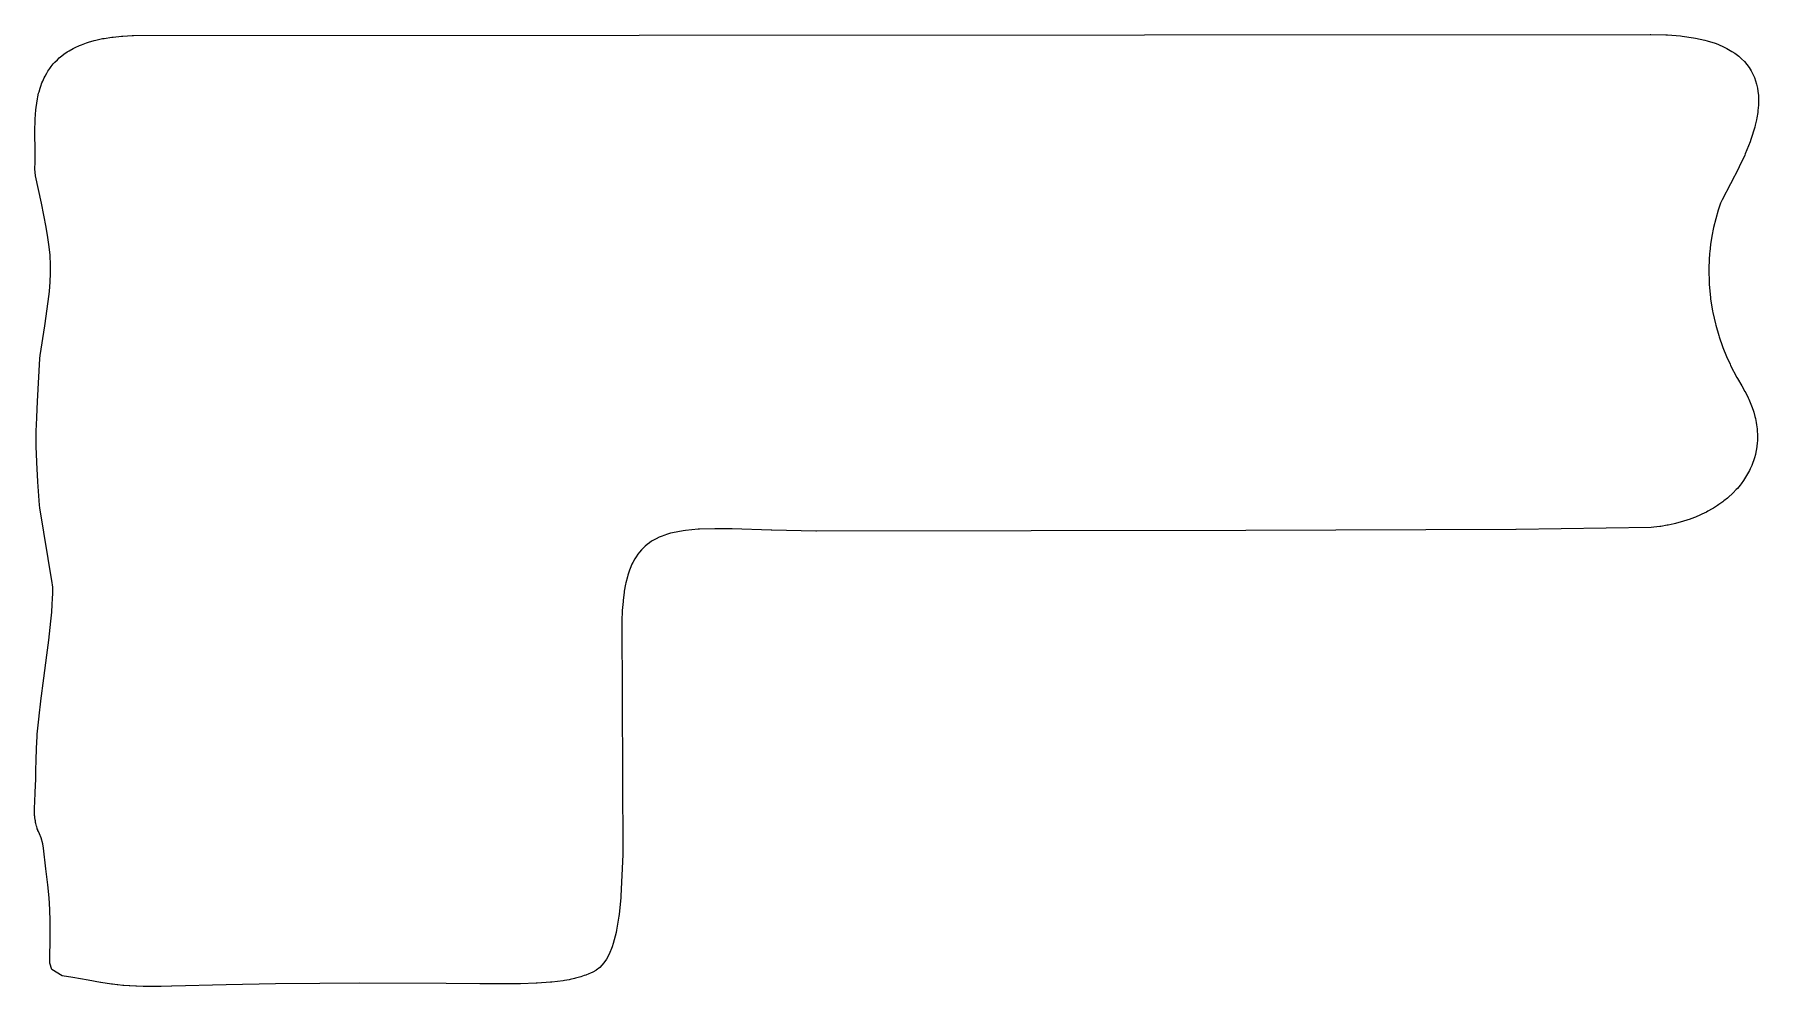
# Model space of a CAD drawing. Header units: millimetres. Extents: x 73.6 to 173.5, y -158 to -94.8.
# Drawn here: x 161.301 to 163.514, y -137.594 to -136.373 of the extents above; entities that cross this region are included whole.
import ezdxf

# ---------------------------------------------------------------- set-up
doc = ezdxf.new("R2010")
doc.units = ezdxf.units.MM
doc.layers.add('F.Mask', color=201, linetype='CONTINUOUS', true_color=0xd864ff)

msp = doc.modelspace()

# ---------------------------------------------------------------- linework, layer by layer
at = {"layer": 'F.Mask', "linetype": 'CONTINUOUS'}
for p, q in [((161.402148, -136.375812), (161.412944, -136.374741)), ((161.412944, -136.374741), (161.414659, -136.374612)), ((161.414659, -136.374612), (161.426438, -136.374009)), ((161.426438, -136.374009), (161.428234, -136.373962)), ((161.428234, -136.373962), (163.374932, -136.372557)), ((163.374932, -136.372557), (163.375702, -136.372564)), ((163.375702, -136.372564), (163.395007, -136.372964)), ((163.395007, -136.372964), (163.396994, -136.373061)), ((163.396994, -136.373061), (163.413614, -136.374347)), ((163.413614, -136.374347), (163.415905, -136.374601)), ((163.415905, -136.374601), (163.430288, -136.376678)), ((161.338945, -136.397837), (161.343038, -136.395017)), ((161.343038, -136.395017), (161.345671, -136.393372)), ((161.345671, -136.393372), (161.350528, -136.390629)), ((161.350528, -136.390629), (161.353124, -136.389304)), ((161.353124, -136.389304), (161.358764, -136.386719)), ((161.358764, -136.386719), (161.361306, -136.385672)), ((161.361306, -136.385672), (161.36784, -136.383276)), ((161.36784, -136.383276), (161.370233, -136.382496)), ((161.370233, -136.382496), (161.377783, -136.380335)), ((161.377783, -136.380335), (161.380024, -136.379773)), ((161.380024, -136.379773), (161.388558, -136.377923)), ((161.388558, -136.377923), (161.390637, -136.377538)), ((161.390637, -136.377538), (161.400301, -136.376046)), ((161.400301, -136.376046), (161.402148, -136.375812)), ((163.430288, -136.376678), (163.432892, -136.377156)), ((163.432892, -136.377156), (163.445137, -136.379881)), ((163.445137, -136.379881), (163.448133, -136.380689)), ((163.448133, -136.380689), (163.458271, -136.383911)), ((163.458271, -136.383911), (163.461589, -136.385155)), ((163.461589, -136.385155), (163.469782, -136.388709)), ((163.469782, -136.388709), (163.473391, -136.39053)), ((163.473391, -136.39053), (163.479785, -136.394232)), ((163.479785, -136.394232), (163.483539, -136.396742)), ((163.483539, -136.396742), (163.488419, -136.400482)), ((161.318378, -136.419584), (161.320668, -136.416207)), ((161.320668, -136.416207), (161.32261, -136.413612)), ((161.32261, -136.413612), (161.325243, -136.410409)), ((161.325243, -136.410409), (161.327392, -136.408028)), ((161.327392, -136.408028), (161.330415, -136.40497)), ((161.330415, -136.40497), (161.332879, -136.402705)), ((161.332879, -136.402705), (161.336363, -136.399797)), ((161.336363, -136.399797), (161.338945, -136.397837)), ((163.488419, -136.400482), (163.492061, -136.403697)), ((163.492061, -136.403697), (163.495723, -136.407412)), ((163.495723, -136.407412), (163.499015, -136.411278)), ((163.499015, -136.411278), (163.50176, -136.415023)), ((163.50176, -136.415023), (163.504473, -136.419356)), ((163.504473, -136.419356), (163.506559, -136.423303)), ((161.306946, -136.445975), (161.308311, -136.441322)), ((161.308311, -136.441322), (161.309062, -136.439054)), ((161.309062, -136.439054), (161.310658, -136.434735)), ((161.310658, -136.434735), (161.311637, -136.432358)), ((161.311637, -136.432358), (161.313457, -136.42837)), ((161.313457, -136.42837), (161.314715, -136.425883)), ((161.314715, -136.425883), (161.316766, -136.4222)), ((161.316766, -136.4222), (161.318378, -136.419584)), ((163.506559, -136.423303), (163.508524, -136.42774)), ((163.508524, -136.42774), (163.510098, -136.432087)), ((163.510098, -136.432087), (163.511352, -136.436399)), ((163.511352, -136.436399), (163.51244, -136.441295)), ((163.51244, -136.441295), (163.51308, -136.445212)), ((161.30314, -136.466487), (161.304847, -136.455231)), ((161.304847, -136.455231), (161.305359, -136.45256)), ((161.305359, -136.45256), (161.306434, -136.447927)), ((161.306434, -136.447927), (161.306946, -136.445975)), ((163.51308, -136.445212), (163.513661, -136.450703)), ((163.513753, -136.463412), (163.513198, -136.47002)), ((163.513661, -136.450703), (163.513855, -136.45426)), ((163.513876, -136.460346), (163.513753, -136.463412)), ((163.513855, -136.45426), (163.513876, -136.460346)), ((161.301582, -136.495594), (161.301865, -136.48291)), ((161.301865, -136.48291), (161.301952, -136.481118)), ((161.301952, -136.481118), (161.302837, -136.46917)), ((161.302837, -136.46917), (161.30314, -136.466487)), ((163.511321, -136.481932), (163.509724, -136.488984)), ((163.511746, -136.479728), (163.511321, -136.481932)), ((163.51288, -136.472627), (163.511746, -136.479728)), ((163.513198, -136.47002), (163.51288, -136.472627)), ((161.301576, -136.49675), (161.301582, -136.495594)), ((161.301896, -136.52359), (161.301576, -136.49675)), ((163.504092, -136.5075), (163.50316, -136.510129)), ((163.50901, -136.491648), (163.504092, -136.5075)), ((163.509724, -136.488984), (163.50901, -136.491648)), ((161.301887, -136.536501), (161.301896, -136.52359)), ((163.496111, -136.527574), (163.489097, -136.542509)), ((163.496912, -136.525729), (163.496111, -136.527574)), ((163.50316, -136.510129), (163.496912, -136.525729)), ((161.301519, -136.544833), (161.301887, -136.536501)), ((161.302281, -136.553769), (161.301519, -136.544833)), ((163.488424, -136.543864), (163.467047, -136.584677)), ((163.489097, -136.542509), (163.488424, -136.543864)), ((161.309968, -136.589129), (161.302281, -136.553769)), ((161.316123, -136.62006), (161.309968, -136.589129)), ((163.465189, -136.589026), (163.462188, -136.597934)), ((163.467047, -136.584677), (163.465189, -136.589026)), ((163.45892, -136.609226), (163.456213, -136.620311)), ((163.462188, -136.597934), (163.45892, -136.609226)), ((161.318335, -136.633174), (161.316123, -136.62006)), ((161.31997, -136.645237), (161.318335, -136.633174)), ((163.45402, -136.631256), (163.452353, -136.641965)), ((163.456213, -136.620311), (163.45402, -136.631256)), ((161.321016, -136.655955), (161.31997, -136.645237)), ((161.321117, -136.657308), (161.321016, -136.655955)), ((161.321617, -136.666927), (161.321117, -136.657308)), ((163.451105, -136.653352), (163.450104, -136.671821)), ((163.451256, -136.651569), (163.451105, -136.653352)), ((163.452353, -136.641965), (163.451256, -136.651569)), ((161.321232, -136.690083), (161.321672, -136.679327)), ((161.321658, -136.668362), (161.321617, -136.666927)), ((161.321697, -136.677975), (161.321658, -136.668362)), ((161.321672, -136.679327), (161.321697, -136.677975)), ((163.450104, -136.671821), (163.450067, -136.674109)), ((163.450067, -136.674109), (163.45045, -136.691405)), ((161.318792, -136.715462), (161.320266, -136.70226)), ((161.320266, -136.70226), (161.321232, -136.690083)), ((163.45045, -136.691405), (163.450575, -136.693563)), ((163.450575, -136.693563), (163.452128, -136.710004)), ((161.314347, -136.746611), (161.318792, -136.715462)), ((163.452128, -136.710004), (163.452385, -136.712005)), ((163.452385, -136.712005), (163.454914, -136.727541)), ((163.454914, -136.727541), (163.455272, -136.729377)), ((161.308246, -136.784608), (161.314347, -136.746611)), ((163.455272, -136.729377), (163.458585, -136.743933)), ((163.458585, -136.743933), (163.459015, -136.745601)), ((163.459015, -136.745601), (163.462906, -136.75907)), ((163.462906, -136.75907), (163.463384, -136.760577)), ((163.463384, -136.760577), (163.467659, -136.7729)), ((163.467659, -136.7729), (163.46816, -136.774241)), ((161.304917, -136.843553), (161.30785, -136.788327)), ((161.30785, -136.788327), (161.308246, -136.784608)), ((163.46816, -136.774241), (163.472822, -136.785858)), ((163.472822, -136.785858), (163.477384, -136.795919)), ((163.477384, -136.795919), (163.478087, -136.797364)), ((163.478087, -136.797364), (163.486067, -136.812719)), ((163.486067, -136.812719), (163.486883, -136.814189)), ((163.486883, -136.814189), (163.492311, -136.823341)), ((163.492311, -136.823341), (163.492336, -136.823383)), ((163.492336, -136.823383), (163.492336, -136.823384)), ((163.492336, -136.823384), (163.496511, -136.830579)), ((163.496511, -136.830579), (163.49753, -136.832468)), ((163.49753, -136.832468), (163.500676, -136.838757)), ((163.500676, -136.838757), (163.501603, -136.840766)), ((161.303914, -136.86374), (161.304905, -136.843784)), ((161.304905, -136.843784), (161.304917, -136.843553)), ((163.501603, -136.840766), (163.504187, -136.846871)), ((163.504187, -136.846871), (163.504997, -136.848972)), ((163.504997, -136.848972), (163.507056, -136.854879)), ((163.507056, -136.854879), (163.507785, -136.85723)), ((163.507785, -136.85723), (163.509328, -136.86289)), ((161.303336, -136.882915), (161.303351, -136.881897)), ((161.303336, -136.900228), (161.303336, -136.882915)), ((161.303351, -136.881897), (161.303887, -136.864415)), ((161.303887, -136.864415), (161.303914, -136.86374)), ((163.509328, -136.86289), (163.509898, -136.86532)), ((163.509898, -136.86532), (163.510981, -136.87079)), ((163.510981, -136.87079), (163.511397, -136.873401)), ((163.511397, -136.873401), (163.512034, -136.878646)), ((163.512034, -136.878646), (163.512253, -136.881251)), ((163.512253, -136.881251), (163.512491, -136.886381)), ((161.303355, -136.90135), (161.303336, -136.900228)), ((161.303991, -136.920893), (161.303355, -136.90135)), ((163.511274, -136.90417), (163.510408, -136.908842)), ((163.511658, -136.901549), (163.511274, -136.90417)), ((163.512179, -136.896724), (163.511658, -136.901549)), ((163.512366, -136.894007), (163.512179, -136.896724)), ((163.512513, -136.889066), (163.512366, -136.894007)), ((163.512491, -136.886381), (163.512513, -136.889066)), ((161.304031, -136.921768), (161.303991, -136.920893)), ((161.305425, -136.946174), (161.304031, -136.921768)), ((163.505252, -136.925562), (163.503324, -136.929962)), ((163.506217, -136.923112), (163.505252, -136.925562)), ((163.507792, -136.918626), (163.506217, -136.923112)), ((163.508568, -136.916118), (163.507792, -136.918626)), ((163.509793, -136.911559), (163.508568, -136.916118)), ((163.510408, -136.908842), (163.509793, -136.911559)), ((161.305462, -136.946727), (161.305425, -136.946174)), ((161.307643, -136.97687), (161.305462, -136.946727)), ((163.491625, -136.949155), (163.490147, -136.951043)), ((163.494641, -136.945017), (163.491625, -136.949155)), ((163.496012, -136.942989), (163.494641, -136.945017)), ((163.498662, -136.938759), (163.496012, -136.942989)), ((163.499908, -136.936603), (163.498662, -136.938759)), ((163.50219, -136.932306), (163.499908, -136.936603)), ((163.503324, -136.929962), (163.50219, -136.932306)), ((163.467935, -136.972426), (163.463056, -136.975937)), ((163.469543, -136.971198), (163.467935, -136.972426)), ((163.474078, -136.967524), (163.469543, -136.971198)), ((163.475761, -136.966071), (163.474078, -136.967524)), ((163.479857, -136.962304), (163.475761, -136.966071)), ((163.4815, -136.960691), (163.479857, -136.962304)), ((163.485257, -136.956755), (163.4815, -136.960691)), ((163.486737, -136.955103), (163.485257, -136.956755)), ((163.490147, -136.951043), (163.486737, -136.955103)), ((161.308022, -136.980064), (161.307643, -136.97687)), ((161.323982, -137.076376), (161.308022, -136.980064)), ((163.43152, -136.992535), (163.424793, -136.995028)), ((163.433138, -136.991889), (163.43152, -136.992535)), ((163.439508, -136.989156), (163.433138, -136.991889)), ((163.441101, -136.988423), (163.439508, -136.989156)), ((163.447124, -136.985464), (163.441101, -136.988423)), ((163.448826, -136.984569), (163.447124, -136.985464)), ((163.454439, -136.981417), (163.448826, -136.984569)), ((163.456074, -136.98044), (163.454439, -136.981417)), ((163.461374, -136.977075), (163.456074, -136.98044)), ((163.463056, -136.975937), (163.461374, -136.977075)), ((162.105407, -137.016728), (162.103019, -137.017747)), ((162.110065, -137.014975), (162.105407, -137.016728)), ((162.112263, -137.014243), (162.110065, -137.014975)), ((162.117223, -137.012802), (162.112263, -137.014243)), ((162.11999, -137.012138), (162.117223, -137.012802)), ((162.133804, -137.00951), (162.11999, -137.012138)), ((162.136634, -137.00911), (162.133804, -137.00951)), ((162.152804, -137.007606), (162.136634, -137.00911)), ((162.154709, -137.00749), (162.152804, -137.007606)), ((162.174225, -137.006922), (162.154709, -137.00749)), ((162.196665, -137.007147), (162.174225, -137.006922)), ((162.246805, -137.008812), (162.196665, -137.007147)), ((162.247291, -137.008825), (162.246805, -137.008812)), ((162.304082, -137.00995), (162.247291, -137.008825)), ((162.304782, -137.009957), (162.304082, -137.00995)), ((162.855907, -137.009366), (162.304782, -137.009957)), ((162.855913, -137.009366), (162.855907, -137.009366)), ((163.202519, -137.007959), (162.855913, -137.009366)), ((163.202656, -137.007957), (163.202519, -137.007959)), ((163.375977, -137.005255), (163.202656, -137.007957)), ((163.379694, -137.004998), (163.375977, -137.005255)), ((163.387012, -137.004094), (163.379694, -137.004998)), ((163.388478, -137.00388), (163.387012, -137.004094)), ((163.396464, -137.002533), (163.388478, -137.00388)), ((163.398009, -137.002236), (163.396464, -137.002533)), ((163.405688, -137.000575), (163.398009, -137.002236)), ((163.407232, -137.000204), (163.405688, -137.000575)), ((163.414554, -136.99827), (163.407232, -137.000204)), ((163.416172, -136.9978), (163.414554, -136.99827)), ((163.423202, -136.995575), (163.416172, -136.9978)), ((163.424793, -136.995028), (163.423202, -136.995575)), ((162.077526, -137.037056), (162.075582, -137.0396)), ((162.080039, -137.034108), (162.077526, -137.037056)), ((162.082314, -137.031718), (162.080039, -137.034108)), ((162.08503, -137.029162), (162.082314, -137.031718)), ((162.087499, -137.027078), (162.08503, -137.029162)), ((162.090427, -137.024864), (162.087499, -137.027078)), ((162.093059, -137.023085), (162.090427, -137.024864)), ((162.096473, -137.021031), (162.093059, -137.023085)), ((162.098981, -137.019681), (162.096473, -137.021031)), ((162.103019, -137.017747), (162.098981, -137.019681)), ((162.064814, -137.060272), (162.062676, -137.066687)), ((162.065707, -137.057923), (162.064814, -137.060272)), ((162.067986, -137.052615), (162.065707, -137.057923)), ((162.069193, -137.050125), (162.067986, -137.052615)), ((162.071572, -137.045746), (162.069193, -137.050125)), ((162.07316, -137.043148), (162.071572, -137.045746)), ((162.075582, -137.0396), (162.07316, -137.043148)), ((161.324306, -137.079098), (161.323982, -137.076376)), ((161.324511, -137.081906), (161.324306, -137.079098)), ((161.324614, -137.085424), (161.324511, -137.081906)), ((162.059719, -137.078284), (162.058113, -137.087)), ((162.060143, -137.076345), (162.059719, -137.078284)), ((162.062058, -137.068797), (162.060143, -137.076345)), ((162.062676, -137.066687), (162.062058, -137.068797)), ((161.323185, -137.114025), (161.323939, -137.104322)), ((161.323939, -137.104322), (161.324383, -137.096443)), ((161.324383, -137.096443), (161.324586, -137.090236)), ((161.324586, -137.090236), (161.324614, -137.085424)), ((162.056439, -137.100148), (162.055526, -137.112028)), ((162.056588, -137.098681), (162.056439, -137.100148)), ((162.057853, -137.088673), (162.056588, -137.098681)), ((162.058113, -137.087), (162.057853, -137.088673)), ((161.319381, -137.15006), (161.322063, -137.125729)), ((161.322063, -137.125729), (161.323185, -137.114025)), ((162.055526, -137.112028), (162.055055, -137.125699)), ((162.055055, -137.125699), (162.056096, -137.423404)), ((161.313058, -137.198548), (161.317076, -137.169067)), ((161.317076, -137.169067), (161.319381, -137.15006)), ((161.309177, -137.227797), (161.313046, -137.198635)), ((161.313046, -137.198635), (161.313058, -137.198548)), ((161.306956, -137.247047), (161.309108, -137.228362)), ((161.309108, -137.228362), (161.309177, -137.227797)), ((161.304509, -137.270674), (161.306911, -137.247456)), ((161.306911, -137.247456), (161.306956, -137.247047)), ((161.303869, -137.289159), (161.304339, -137.273238)), ((161.304339, -137.273238), (161.304509, -137.270674)), ((161.302991, -137.316905), (161.303424, -137.303915)), ((161.303424, -137.303915), (161.303869, -137.289159)), ((161.302613, -137.328063), (161.302991, -137.316905)), ((161.301481, -137.357411), (161.301964, -137.34532)), ((161.301964, -137.34532), (161.302613, -137.328063)), ((161.301072, -137.370797), (161.301073, -137.370154)), ((161.301079, -137.37169), (161.301072, -137.370797)), ((161.301073, -137.370154), (161.30109, -137.368513)), ((161.30109, -137.368513), (161.301109, -137.367678)), ((161.301109, -137.367678), (161.301183, -137.365464)), ((161.301183, -137.365464), (161.301189, -137.365295)), ((161.301189, -137.365295), (161.301481, -137.357424)), ((161.30148, -137.357423), (161.301481, -137.357411)), ((161.301481, -137.357424), (161.30148, -137.357423)), ((161.301116, -137.373075), (161.301079, -137.37169)), ((161.301136, -137.373487), (161.301116, -137.373075)), ((161.301212, -137.37469), (161.301136, -137.373487)), ((161.301236, -137.374983), (161.301212, -137.37469)), ((161.301381, -137.37641), (161.301236, -137.374983)), ((161.30145, -137.376977), (161.301381, -137.37641)), ((161.301515, -137.37747), (161.30145, -137.376977)), ((161.301928, -137.380414), (161.301515, -137.37747)), ((161.30218, -137.381955), (161.301928, -137.380414)), ((161.302546, -137.383915), (161.30218, -137.381955)), ((161.302835, -137.385305), (161.302546, -137.383915)), ((161.303186, -137.386823), (161.302835, -137.385305)), ((161.303615, -137.388492), (161.303186, -137.386823)), ((161.303928, -137.389596), (161.303615, -137.388492)), ((161.304405, -137.391145), (161.303928, -137.389596)), ((161.304702, -137.392035), (161.304405, -137.391145)), ((161.305251, -137.393563), (161.304702, -137.392035)), ((161.305522, -137.394267), (161.305251, -137.393563)), ((161.306107, -137.395691), (161.305522, -137.394267)), ((161.307389, -137.398631), (161.306107, -137.395691)), ((161.307433, -137.398732), (161.307389, -137.398631)), ((161.309539, -137.403528), (161.307433, -137.398732)), ((161.311768, -137.411307), (161.309539, -137.403528)), ((161.312599, -137.417027), (161.311768, -137.411307)), ((161.315844, -137.443284), (161.312599, -137.417027)), ((162.056062, -137.425074), (162.05371, -137.478327)), ((162.056096, -137.423404), (162.056062, -137.425074)), ((161.318189, -137.46392), (161.315844, -137.443284)), ((161.319742, -137.480707), (161.318189, -137.46392)), ((161.320673, -137.49557), (161.319742, -137.480707)), ((162.053568, -137.480281), (162.051362, -137.50192)), ((162.05371, -137.478327), (162.053568, -137.480281)), ((161.321104, -137.510447), (161.320673, -137.49557)), ((162.051362, -137.50192), (162.051088, -137.503995)), ((161.32116, -137.527267), (161.321104, -137.510447)), ((162.047466, -137.525253), (162.043863, -137.539217)), ((162.048116, -137.522163), (162.047466, -137.525253)), ((162.051088, -137.503995), (162.048116, -137.522163)), ((161.320815, -137.564338), (161.32116, -137.527267)), ((162.042372, -137.543709), (162.03865, -137.552799)), ((162.043863, -137.539217), (162.042372, -137.543709)), ((161.323542, -137.572815), (161.320815, -137.564338)), ((162.026861, -137.569927), (162.021985, -137.573662)), ((162.031807, -137.564192), (162.026861, -137.569927)), ((162.035179, -137.55925), (162.031807, -137.564192)), ((162.03865, -137.552799), (162.035179, -137.55925)), ((161.336753, -137.580851), (161.323542, -137.572815)), ((161.350086, -137.582918), (161.336753, -137.580851)), ((161.369933, -137.586342), (161.350086, -137.582918)), ((161.385672, -137.589135), (161.369933, -137.586342)), ((161.386374, -137.589253), (161.385672, -137.589135)), ((161.399887, -137.59142), (161.386374, -137.589253)), ((161.401041, -137.591587), (161.399887, -137.59142)), ((161.407158, -137.592371), (161.401041, -137.591587)), ((161.610261, -137.591059), (161.54706, -137.592199)), ((161.667293, -137.590438), (161.610261, -137.591059)), ((161.718674, -137.590245), (161.667293, -137.590438)), ((161.829448, -137.590716), (161.718674, -137.590245)), ((161.829551, -137.59082), (161.829448, -137.590716)), ((161.872497, -137.591182), (161.829551, -137.59082)), ((161.872532, -137.591182), (161.872497, -137.591182)), ((161.900103, -137.591222), (161.872532, -137.591182)), ((161.900495, -137.59122), (161.900103, -137.591222)), ((161.924163, -137.590958), (161.900495, -137.59122)), ((161.92493, -137.590941), (161.924163, -137.590958)), ((161.945061, -137.590267), (161.92493, -137.590941)), ((161.946337, -137.590201), (161.945061, -137.590267)), ((161.963317, -137.589014), (161.946337, -137.590201)), ((161.965115, -137.58884), (161.963317, -137.589014)), ((161.979496, -137.587068), (161.965115, -137.58884)), ((161.981338, -137.586792), (161.979496, -137.587068)), ((161.987152, -137.58576), (161.981338, -137.586792)), ((161.98854, -137.585484), (161.987152, -137.58576)), ((161.993982, -137.584285), (161.98854, -137.585484)), ((161.995653, -137.583873), (161.993982, -137.584285)), ((162.000578, -137.582529), (161.995653, -137.583873)), ((162.002289, -137.582015), (162.000578, -137.582529)), ((162.006736, -137.580556), (162.002289, -137.582015)), ((162.008641, -137.57987), (162.006736, -137.580556)), ((162.01273, -137.578266), (162.008641, -137.57987)), ((162.014628, -137.577457), (162.01273, -137.578266)), ((162.017524, -137.576121), (162.014628, -137.577457)), ((162.021487, -137.573974), (162.017524, -137.576121)), ((162.021985, -137.573662), (162.021487, -137.573974)), ((161.408139, -137.592483), (161.407158, -137.592371)), ((161.414637, -137.593144), (161.408139, -137.592483)), ((161.415597, -137.593229), (161.414637, -137.593144)), ((161.422517, -137.593752), (161.415597, -137.593229)), ((161.423475, -137.593812), (161.422517, -137.593752)), ((161.431104, -137.59418), (161.423475, -137.593812)), ((161.431916, -137.594209), (161.431104, -137.59418)), ((161.440715, -137.594433), (161.431916, -137.594209)), ((161.441356, -137.594443), (161.440715, -137.594433)), ((161.45124, -137.59449), (161.441356, -137.594443)), ((161.451916, -137.594488), (161.45124, -137.59449)), ((161.463189, -137.594359), (161.451916, -137.594488)), ((161.463734, -137.594348), (161.463189, -137.594359)), ((161.477064, -137.594031), (161.463734, -137.594348)), ((161.477291, -137.594025), (161.477064, -137.594031)), ((161.54706, -137.592199), (161.477291, -137.594025))]:
    msp.add_line(p, q, dxfattribs=at)

doc.saveas('drawing.dxf')
